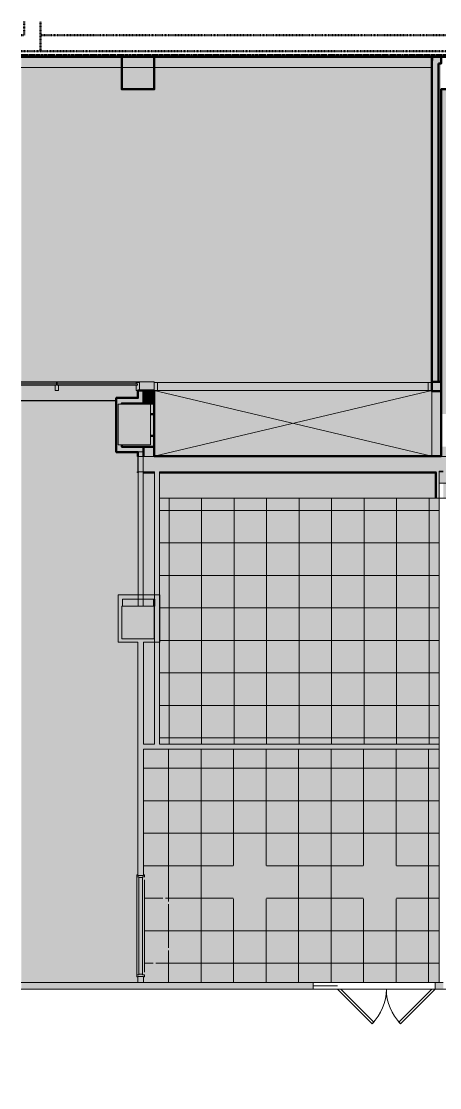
# Model space of a CAD drawing. Header units: inches. Extents: x 842 to 2283, y -56 to 1824.
# Drawn here: x 842 to 1151, y 964 to 1751 of the extents above; entities that cross this region are included whole.
import ezdxf

# ---------------------------------------------------------------- set-up
doc = ezdxf.new("R2010")
doc.units = ezdxf.units.IN
doc.header["$MEASUREMENT"] = 0
doc.linetypes.add('IMPORT-Orbis_BB$0$TI_ARCH-02_E957150$0$HIDDEN2 _2_', pattern=[0.070312, 0.046875, -0.023437])
doc.linetypes.add('IMPORT-Orbis_BB$0$TI_Grid_E957150$0$PROPERTY _2_', pattern=[1.546875, 1.3125, -0.046875, 0.046875, -0.046875, 0.046875, -0.046875])
for name, color, linetype, lineweight in [('A-CLNG', 13, 'Continuous', 13), ('A-CLNG-PATT', 13, 'Continuous', 13), ('A-DETL-GENF', 92, 'Continuous', 9), ('A-DETL-THIN', 151, 'Continuous', 9), ('A-DOOR', 31, 'Continuous', 13), ('A-GLAZ', 151, 'Continuous', 13), ('A-WALL', 113, 'Continuous', 9), ('A-WALL-PATT', 111, 'Continuous', 13), ('I-WALL', 2, 'Continuous', 13), ('Orbis - Background_dwg', 8, 'Continuous', 9), ('Orbis_AR$0$A-Door-Exst', 7, 'Continuous', 9), ('Orbis_AR$0$A-Wall-Exst', 7, 'Continuous', 9), ('Orbis_AR$0$TI_Grid_E957150$0$S-11-COLS-CONC', 50, 'Continuous', 50), ('Orbis_AR$0$TI_Grid_E957150$0$S-P1-COLS-CONC', 50, 'Continuous', 50), ('Orbis_AR$0$TI_Grid_E957150$0$S-P4-COLS-CONC', 50, 'Continuous', 50), ('Orbis_BB$0$A-Glaz-Assm', 10, 'Continuous', 20), ('Orbis_BB$0$A-Glaz-Assm-Glaz', 10, 'Continuous', 20), ('Orbis_BB$0$A-Wall-Exst', 7, 'Continuous', 9), ('Orbis_BB$0$TI_ARCH-02_E957150$0$A-Glaz-Assm', 10, 'Continuous', 20), ('Orbis_BB$0$TI_ARCH-02_E957150$0$A-Glaz-Assm-Blow', 250, 'Continuous', 13), ('Orbis_BB$0$TI_ARCH-02_E957150$0$A-Roof-Fasc', 10, 'Continuous', 20), ('Orbis_BB$0$TI_ARCH-02_E957150$0$A-Wall-Blow', 90, 'Continuous', 30), ('Orbis_BB$0$TI_ARCH-02_E957150$0$A-Wall-Open', 250, 'Continuous', 13), ('Orbis_BB$0$TI_Grid_E957150$0$C-Prop', 130, 'IMPORT-Orbis_BB$0$TI_Grid_E957150$0$PROPERTY _2_', 70), ('Orbis_BB$0$TI_Grid_E957150$0$S-02-COLS-CONC', 50, 'Continuous', 50), ('Orbis_BB$0$TI_Grid_E957150$0$S-02-COLS-CONC-PATT', 10, 'Continuous', 20), ('Orbis_BB$0$TI_Grid_E957150$0$S-04-COLS-CONC', 50, 'Continuous', 50), ('Orbis_BB$0$TI_Grid_E957150$0$S-05-COLS-CONC', 50, 'Continuous', 50), ('Orbis_BB$0$TI_Grid_E957150$0$S-06-COLS-CONC', 50, 'Continuous', 50), ('Orbis_BB$0$TI_Grid_E957150$0$S-07-COLS-CONC', 50, 'Continuous', 50), ('Orbis_BB$0$TI_Grid_E957150$0$S-08-COLS-CONC', 50, 'Continuous', 50), ('Orbis_BB$0$TI_Grid_E957150$0$S-09-COLS-CONC', 50, 'Continuous', 50), ('Orbis_BB$0$TI_Grid_E957150$0$S-11-COLS-CONC', 50, 'Continuous', 50), ('Orbis_BB$0$TI_Grid_E957150$0$S-12-COLS-CONC', 50, 'Continuous', 50), ('Orbis_BB$0$TI_Grid_E957150$0$S-P1-COLS-CONC', 50, 'Continuous', 50), ('Orbis_BB$0$TI_Grid_E957150$0$S-P1-COLS-CONC-PATT', 10, 'Continuous', 20), ('Orbis_BB$0$TI_Grid_E957150$0$S-P2-WALL-CONC', 50, 'Continuous', 50), ('Orbis_BB$0$TI_Grid_E957150$0$S-P4-COLS-CONC', 50, 'Continuous', 50), ('Orbis_BB$0$TI_Grid_E957150$0$S-P4-COLS-CONC-PATT', 10, 'Continuous', 20), ('S-COLS', 52, 'Continuous', 13)]:
    doc.layers.add(name, color=color, linetype=linetype, lineweight=lineweight)

# ---------------------------------------------------------------- blocks, each defined once
blk = doc.blocks.new('Concrete-Rectangular-Column - 24 x 24-6914337-Level XX  RCP')
at = {"layer": 'S-COLS', "lineweight": 9}
blk.add_hatch(color=7, dxfattribs=at).paths.add_polyline_path([(-12, -7.24), (-12, -12), (12, -12), (12, 12), (-12, 12)], flags=0)
at = {"layer": 'S-COLS', "color": 8, "lineweight": 20}
for p, q in [((-12, 12), (12, 12)), ((-12, -12), (-12, 12)), ((12, 12), (12, -12)), ((12, -12), (-12, -12))]:
    blk.add_line(p, q, dxfattribs=at)
blk = doc.blocks.new('Concrete-Rectangular-Column - 24 x 30-6914152-Level XX  RCP')
at = {"layer": 'S-COLS', "lineweight": 9}
blk.add_hatch(color=7, dxfattribs=at).paths.add_polyline_path([(12, -15), (12, 15), (-12, 15), (-12, -15)], flags=0)
at = {"layer": 'S-COLS', "color": 8, "lineweight": 20}
for p, q in [((-12, 15), (12, 15)), ((-12, -15), (-12, 15)), ((12, 15), (12, -15)), ((12, -15), (-12, -15))]:
    blk.add_line(p, q, dxfattribs=at)
blk = doc.blocks.new('Door - Double - Solid-7323304-Level XX  RCP')
at = {"layer": 'A-DOOR'}
h = blk.add_hatch(color=250, dxfattribs=at)
h.paths.add_polyline_path([(35.68, -2.66), (35.68, -1.91), (35.31, -1.91), (35.31, 2.09), (35.68, 2.09), (35.68, 2.84), (34.18, 2.84), (34.18, 1.34), (33.68, 1.34), (33.68, -1.16), (34.18, -1.16), (34.18, -2.66), (35.57, -2.66)], flags=0)
h.paths.add_polyline_path([(-37.69, 1.34), (-38.19, 1.34), (-38.19, 2.84), (-39.69, 2.84), (-39.69, 2.09), (-39.32, 2.09), (-39.32, -1.91), (-39.69, -1.91), (-39.69, -2.66), (-38.19, -2.66), (-38.19, -1.16), (-37.69, -1.16), (-37.69, -0.83)], flags=0)
at = {"layer": 'A-DOOR', "color": 8, "lineweight": 20}
for p, q in [((-39.69, 2.09), (-39.69, 2.84)), ((-39.69, 2.84), (-38.19, 2.84)), ((-38.19, 2.84), (-38.19, 1.34)), ((-38.19, 1.34), (-37.69, 1.34)), ((-37.69, 1.34), (-37.69, -1.16)), ((33.68, -1.16), (33.68, 1.34)), ((33.68, 1.34), (34.18, 1.34)), ((34.18, 1.34), (34.18, 2.84)), ((34.18, 2.84), (35.68, 2.84)), ((35.68, 2.84), (35.68, 2.09)), ((-39.69, -2.66), (-39.69, -1.91)), ((-38.19, -2.66), (-39.69, -2.66)), ((-37.69, -1.16), (-38.19, -1.16)), ((-38.19, -1.16), (-38.19, -2.66)), ((34.18, -1.16), (33.68, -1.16)), ((34.18, -2.66), (34.18, -1.16)), ((35.68, -2.66), (34.18, -2.66)), ((35.68, -1.91), (35.68, -2.66))]:
    blk.add_line(p, q, dxfattribs=at)
at = {"layer": 'A-DOOR', "lineweight": 9}
for p, q in [((-38.19, 2.84), (-38.06, 2.84)), ((-37.69, 1.34), (33.68, 1.34)), ((-36.12, 2.84), (32.11, 2.84)), ((34.05, 2.84), (34.18, 2.84)), ((-38.19, -2.66), (34.18, -2.66)), ((-37.69, -1.16), (33.68, -1.16))]:
    blk.add_line(p, q, dxfattribs=at)
blk = doc.blocks.new('Frameless opening with glazing - 18_ x 96_-6922985-Level XX  RCP')
at = {"layer": 'A-GLAZ', "color": 8, "lineweight": 20}
blk.add_line((-10.5, 0.125), (7.5, 0.125), dxfattribs=at)
blk = doc.blocks.new('Orbis - Background_dwg__U8-7347688-Level XX  RCP')
at = {"layer": 'Orbis_BB$0$TI_ARCH-02_E957150$0$A-Glaz-Assm', "flags": 128}
for points in [[(0, -3), (2.5, -3), (2.5, 3), (0, 3)], [(202.5, -3), (205, -3), (205, 3), (202.5, 3)]]:
    blk.add_lwpolyline(points, close=True, dxfattribs=at)
at = {"layer": 'Orbis_BB$0$TI_ARCH-02_E957150$0$A-Glaz-Assm-Blow'}
for p, q in [((202.5, 3), (2.5, 3)), ((2.5, -3), (202.5, -3))]:
    blk.add_line(p, q, dxfattribs=at)
blk = doc.blocks.new('Orbis - Background_dwg__U56-7347736-Level XX  RCP')
at = {"layer": 'Orbis_BB$0$TI_Grid_E957150$0$S-12-COLS-CONC', "flags": 128}
for points in [[(11648.66, 2274.91), (11624.66, 2274.91), (11624.66, 2274.31)], [(11646.05, 2250.91), (11648.66, 2250.91), (11648.66, 2274.91)]]:
    blk.add_lwpolyline(points, dxfattribs=at)
blk = doc.blocks.new('Orbis - Background_dwg_Orbis_BB-7347761-Level XX  RCP')
at = {"layer": 'Orbis_BB$0$A-Wall-Exst'}
h = blk.add_hatch(color=256, dxfattribs=at)
h.paths.add_polyline_path([(12245.54, 2108.54), (12344.66, 2108.54), (12344.66, 2108.91), (12240.66, 2108.91), (12240.66, 2208.41), (12344.66, 2208.41), (12344.66, 2208.79), (12240.04, 2208.79), (12240.04, 2108.54), (12240.66, 2108.54)], flags=0)
h.paths.add_polyline_path([(12202.66, 2215.66), (12224.79, 2215.66), (12224.79, 2216.04), (12344.66, 2216.04), (12344.66, 2216.41), (12008.66, 2216.41), (12008.66, 2215.66), (12198.66, 2215.66)], flags=0)
h.paths.add_polyline_path([(12380.79, 2215.91), (12687.66, 2215.91), (12687.66, 2216.41), (12368.66, 2216.41), (12368.66, 2215.91)], flags=0)
h.paths.add_polyline_path([(11972.54, 2216.04), (11984.66, 2216.04), (11984.66, 2216.41), (11868.66, 2216.41), (11868.66, 2243.04), (11860.83, 2243.04), (11860.83, 2267.04), (11868.66, 2267.04), (11868.66, 2506.91), (11860.66, 2506.91), (11860.66, 2290.92), (11858.66, 2290.92), (11858.66, 2518.92), (11853.66, 2518.92), (11853.66, 2283.92), (11860.66, 2283.92), (11860.66, 2235.92), (11648.66, 2235.92), (11648.66, 2242.91), (11640.66, 2242.91), (11640.66, 2235.54), (11868.29, 2235.54), (11868.29, 2216.04), (11968.79, 2216.04)], flags=0)
h.paths.add_polyline_path([(12548.66, 2522.91), (12663.66, 2522.91), (12663.66, 2530.91), (12380.66, 2530.91), (12380.66, 2522.91), (12524.66, 2522.91)], flags=0)
h.paths.add_polyline_path([(12020.66, 2522.91), (12332.66, 2522.91), (12332.66, 2530.91), (12020.66, 2530.91), (12020.66, 2530.54)], flags=0)
h = blk.add_hatch(color=256, dxfattribs=at)
h.paths.add_polyline_path([(12801.21, 1897.99), (12801.3, 1898), (12797.38, 1925.91), (12800.49, 1903.21)], flags=0)
h.paths.add_polyline_path([(12787.64, 2077.81), (12787.68, 2077.81), (12768.66, 2216.41), (12711.66, 2216.41), (12711.66, 2215.91), (12768.73, 2215.91), (12787.64, 2077.81)], flags=0)
h.paths.add_polyline_path([(12368.66, 2096.91), (12372.66, 2096.91), (12372.66, 2097.29), (12333.85, 2097.29), (12333.85, 2096.91), (12347.7, 2096.91)], flags=0)
h.paths.add_polyline_path([(12368.66, 2102.54), (12372.66, 2102.54), (12372.66, 2128.91), (12368.66, 2128.91), (12368.66, 2127.21), (12371.6, 2127.21), (12371.6, 2103.21), (12368.66, 2103.21)], flags=0)
h.paths.add_polyline_path([(12352.79, 2130.91), (12352.79, 2191.85), (12352.66, 2191.85), (12352.66, 2130.91)], flags=0)
h.paths.add_polyline_path([(12356.66, 2130.91), (12356.66, 2188.41), (12356.54, 2188.39), (12356.54, 2130.91)], flags=0)
h.paths.add_polyline_path([(12001.74, 2189.41), (12001.74, 2189.41), (12001.66, 2189.41)], flags=0)
h.paths.add_polyline_path([(12377.83, 2192.16), (12380.79, 2192.16), (12380.79, 2204.66), (12380.66, 2204.66), (12380.66, 2192.41), (12368.66, 2192.41), (12368.66, 2192.16), (12376.58, 2192.16)], flags=0)
h.paths.add_polyline_path([(12687.66, 2193.29), (12687.66, 2193.41), (12663.66, 2193.43), (12663.66, 2204.66), (12663.54, 2204.66), (12663.54, 2193.29), (12666.66, 2193.29)], flags=0)
h.paths.add_polyline_path([(12711.66, 2193.29), (12711.79, 2193.29), (12711.79, 2204.66), (12711.66, 2204.64), (12711.66, 2196.51)], flags=0)
h.paths.add_polyline_path([(11974.14, 2193.29), (11984.66, 2193.29), (11984.66, 2193.41), (11972.66, 2193.41), (11972.66, 2204.79), (11972.54, 2204.79), (11972.54, 2193.29), (11973.4, 2193.29)], flags=0)
h.paths.add_polyline_path([(11857.04, 2204.79), (11857.04, 2224.29), (11652.54, 2224.29), (11652.54, 2223.92), (11856.66, 2223.92), (11856.66, 2204.79)], flags=0)
h.paths.add_polyline_path([(11640.66, 2223.92), (11648.79, 2223.92), (11648.79, 2224.29), (11640.58, 2224.29), (11640.58, 2223.92)], flags=0)
h.paths.add_polyline_path([(11636.83, 2223.92), (11636.83, 2224.29), (11636.66, 2224.29), (11636.66, 2223.92)], flags=0)
h.paths.add_polyline_path([(11636.83, 2235.54), (11636.84, 2239.09), (11640.58, 2239.09), (11640.58, 2235.54), (11640.66, 2235.54), (11640.66, 2242.91), (11624.66, 2242.91), (11624.66, 2244.31), (11622.05, 2244.31), (11622.05, 2274.31), (11624.66, 2274.31), (11624.66, 2274.91), (11640.66, 2274.91), (11640.66, 2284.42), (11636.66, 2284.42), (11636.66, 2278.91), (11620.66, 2278.91), (11620.66, 2238.91), (11636.66, 2238.91), (11636.66, 2235.54)], flags=0)
blk.add_hatch(color=256, dxfattribs=at).paths.add_polyline_path([(11640.66, 2274.91), (11648.66, 2274.91), (11648.66, 2284.42), (11640.66, 2284.42), (11640.66, 2278.91)], flags=0)
at = {"layer": 'Orbis_BB$0$TI_Grid_E957150$0$S-02-COLS-CONC-PATT', "lineweight": 9}
blk.add_hatch(color=7, dxfattribs=at).paths.add_polyline_path([(11636.66, 2242.91), (11648.66, 2242.91), (11648.66, 2274.91), (11624.66, 2274.91), (11624.66, 2274.31), (11646.05, 2274.31), (11646.05, 2244.31), (11624.66, 2244.31), (11624.66, 2242.91)], flags=0)
at = {"layer": 'Orbis_BB$0$TI_Grid_E957150$0$S-P1-COLS-CONC-PATT', "lineweight": 9}
h = blk.add_hatch(color=7, dxfattribs=at)
h.paths.add_polyline_path([(11648.66, 2125.09), (11648.66, 2130.41), (11640.58, 2130.41), (11640.58, 2125.09), (11641.65, 2125.09)], flags=0)
h.paths.add_polyline_path([(11630.48, 2125.09), (11636.83, 2125.09), (11636.83, 2130.41), (11625.16, 2130.41), (11625.16, 2125.09)], flags=0)
at = {"layer": 'Orbis_BB$0$TI_Grid_E957150$0$S-P4-COLS-CONC-PATT', "lineweight": 9}
for points in [[(11624.66, 2518.92), (11624.66, 2530.91), (11550.5, 2530.91), (11550.5, 2518.92)], [(11648.66, 2506.91), (11648.66, 2530.91), (11624.66, 2530.91), (11624.66, 2506.91)], [(11858.51, 2518.92), (11860.66, 2518.92), (11860.66, 2530.92), (11648.66, 2530.91), (11648.66, 2518.92), (11855.86, 2518.92)]]:
    blk.add_hatch(color=7, dxfattribs=at).paths.add_polyline_path(points, flags=0)
at = {"layer": 'Orbis_AR$0$TI_Grid_E957150$0$S-11-COLS-CONC', "linetype": 'IMPORT-Orbis_BB$0$TI_ARCH-02_E957150$0$HIDDEN2 _2_'}
for p, q in [((11564.66, 2534.92), (11564.66, 2557.07)), ((11564.66, 2546.92), (12140.66, 2546.92))]:
    blk.add_line(p, q, dxfattribs=at)
at = {"layer": 'Orbis_AR$0$TI_Grid_E957150$0$S-11-COLS-CONC', "linetype": 'IMPORT-Orbis_BB$0$TI_ARCH-02_E957150$0$HIDDEN2 _2_', "flags": 128}
for points in [[(11550.5, 2534.92), (12404.66, 2534.92), (12404.66, 2557.07)], [(11550.5, 2546.92), (11552.66, 2546.92), (11552.66, 2557.07)]]:
    blk.add_lwpolyline(points, dxfattribs=at)
at = {"layer": 'Orbis_BB$0$A-Glaz-Assm', "flags": 128}
for points in [[(11575.41, 2284.42), (11577.91, 2284.42), (11577.91, 2288.42), (11576.91, 2288.42), (11576.91, 2290.42), (11576.41, 2290.42), (11576.41, 2288.42), (11575.41, 2288.42)], [(11637.91, 2284.42), (11637.91, 2290.42), (11635.41, 2290.42), (11635.41, 2289.42), (11636.41, 2289.42), (11636.41, 2288.42), (11635.41, 2288.42), (11635.41, 2284.42)]]:
    blk.add_lwpolyline(points, close=True, dxfattribs=at)
at = {"layer": 'Orbis_BB$0$A-Glaz-Assm-Glaz', "flags": 128}
blk.add_lwpolyline([(11550.5, 2288.42), (11576.41, 2288.42), (11576.41, 2289.42), (11550.5, 2289.42)], dxfattribs=at)
blk.add_lwpolyline([(11576.91, 2288.42), (11636.41, 2288.42), (11636.41, 2289.42), (11576.91, 2289.42)], close=True, dxfattribs=at)
at = {"layer": 'Orbis_BB$0$A-Wall-Exst', "color": 50, "lineweight": 50}
for p, q in [((11636.83, 2223.92), (11636.66, 2223.92)), ((11640.58, 2223.92), (11648.79, 2223.92)), ((11640.66, 2223.92), (11640.58, 2223.92)), ((11648.79, 2223.92), (11648.67, 2223.92)), ((11652.67, 2223.92), (11652.54, 2223.92))]:
    blk.add_line(p, q, dxfattribs=at)
at = {"layer": 'Orbis_BB$0$A-Wall-Exst', "color": 50, "lineweight": 50, "flags": 128}
for points in [[(11858.66, 2525.91), (11860.66, 2525.91), (11860.66, 2530.91), (11853.66, 2530.91), (11853.66, 2290.92), (11858.66, 2290.92)], [(11648.66, 2284.42), (11640.66, 2284.42), (11640.66, 2274.91), (11648.66, 2274.91)], [(11853.66, 2290.92), (11853.66, 2283.92), (11860.66, 2283.92), (11860.66, 2290.92)]]:
    blk.add_lwpolyline(points, close=True, dxfattribs=at)
for points in [[(11868.66, 2506.91), (11860.66, 2506.91), (11860.66, 2235.92), (11648.66, 2235.92), (11648.66, 2242.91), (11640.66, 2242.91), (11640.66, 2235.54)], [(11624.66, 2274.31), (11624.66, 2274.91), (11640.66, 2274.91), (11640.66, 2284.42), (11636.66, 2284.42), (11636.66, 2278.91), (11620.66, 2278.91), (11620.66, 2238.91), (11636.66, 2238.91), (11636.66, 2235.54)], [(11640.66, 2235.54), (11640.66, 2242.91), (11624.66, 2242.91), (11624.66, 2244.31)], [(11636.66, 2224.29), (11636.66, 2223.92), (11636.83, 2223.92)], [(11652.54, 2223.92), (11856.66, 2223.92), (11856.66, 2204.79)]]:
    blk.add_lwpolyline(points, dxfattribs=at)
at = {"layer": 'Orbis_BB$0$TI_ARCH-02_E957150$0$A-Glaz-Assm', "flags": 128}
blk.add_lwpolyline([(11637.91, 2290.42), (11637.91, 2290.92), (11648.66, 2290.92), (11648.66, 2290.42)], dxfattribs=at)
at = {"layer": 'Orbis_BB$0$TI_ARCH-02_E957150$0$A-Roof-Fasc'}
blk.add_line((11853.66, 2522.92), (11550.5, 2522.92), dxfattribs=at)
at = {"layer": 'Orbis_BB$0$TI_ARCH-02_E957150$0$A-Roof-Fasc', "flags": 128}
blk.add_lwpolyline([(11550.5, 2530.91), (11854.66, 2530.91), (11853.66, 2522.92)], dxfattribs=at)
at = {"layer": 'Orbis_BB$0$TI_ARCH-02_E957150$0$A-Wall-Blow'}
for p, q in [((11550.5, 2290.92), (11637.91, 2290.92)), ((11550.5, 2276.92), (11620.66, 2276.92))]:
    blk.add_line(p, q, dxfattribs=at)
at = {"layer": 'Orbis_BB$0$TI_ARCH-02_E957150$0$A-Wall-Open'}
blk.add_line((11853.66, 2284.42), (11648.66, 2235.92), dxfattribs=at)
at = {"layer": 'Orbis_BB$0$TI_ARCH-02_E957150$0$A-Wall-Open', "flags": 128}
blk.add_lwpolyline([(11648.66, 2284.42), (11853.66, 2284.42), (11853.66, 2235.92), (11648.66, 2235.92), (11648.66, 2284.42), (11853.66, 2235.92)], dxfattribs=at)
at = {"layer": 'Orbis_BB$0$TI_Grid_E957150$0$C-Prop', "flags": 128}
blk.add_lwpolyline([(11550.5, 2531.92), (12714.12, 2531.92), (12850.26, 2047.16)], dxfattribs=at)
at = {"layer": 'Orbis_BB$0$TI_Grid_E957150$0$S-02-COLS-CONC', "flags": 128}
for points in [[(11648.66, 2274.91), (11648.66, 2242.91), (11624.66, 2242.91), (11624.66, 2244.31)], [(11624.66, 2274.31), (11624.66, 2274.91), (11648.66, 2274.91)]]:
    blk.add_lwpolyline(points, dxfattribs=at)
at = {"layer": 'Orbis_BB$0$TI_Grid_E957150$0$S-04-COLS-CONC', "flags": 128}
blk.add_lwpolyline([(11624.66, 2274.31), (11624.66, 2274.91), (11648.66, 2274.91), (11648.66, 2250.91), (11646.05, 2250.91)], dxfattribs=at)
at = {"layer": 'Orbis_BB$0$TI_Grid_E957150$0$S-05-COLS-CONC', "flags": 128}
blk.add_lwpolyline([(11624.66, 2274.31), (11624.66, 2274.91), (11648.66, 2274.91), (11648.66, 2250.91), (11646.05, 2250.91)], dxfattribs=at)
at = {"layer": 'Orbis_BB$0$TI_Grid_E957150$0$S-06-COLS-CONC', "flags": 128}
blk.add_lwpolyline([(11624.66, 2274.31), (11624.66, 2274.91), (11648.66, 2274.91), (11648.66, 2250.91), (11646.05, 2250.91)], dxfattribs=at)
at = {"layer": 'Orbis_BB$0$TI_Grid_E957150$0$S-07-COLS-CONC', "flags": 128}
blk.add_lwpolyline([(11624.66, 2274.31), (11624.66, 2274.91), (11648.66, 2274.91), (11648.66, 2250.91), (11646.05, 2250.91)], dxfattribs=at)
at = {"layer": 'Orbis_BB$0$TI_Grid_E957150$0$S-08-COLS-CONC', "flags": 128}
blk.add_lwpolyline([(11624.66, 2274.31), (11624.66, 2274.91), (11648.66, 2274.91), (11648.66, 2250.91), (11646.05, 2250.91)], dxfattribs=at)
at = {"layer": 'Orbis_BB$0$TI_Grid_E957150$0$S-09-COLS-CONC', "flags": 128}
blk.add_lwpolyline([(11624.66, 2274.31), (11624.66, 2274.91), (11648.66, 2274.91), (11648.66, 2250.91), (11646.05, 2250.91)], dxfattribs=at)
at = {"layer": 'Orbis_BB$0$TI_Grid_E957150$0$S-11-COLS-CONC', "flags": 128}
for points in [[(11648.66, 2274.91), (11624.66, 2274.91), (11624.66, 2274.31)], [(11646.05, 2250.91), (11648.66, 2250.91), (11648.66, 2274.91)]]:
    blk.add_lwpolyline(points, dxfattribs=at)
at = {"layer": 'Orbis_BB$0$TI_Grid_E957150$0$S-P1-COLS-CONC'}
for p, q in [((11648.66, 2266.91), (11646.05, 2266.91)), ((11648.66, 2130.41), (11648.66, 2125.09))]:
    blk.add_line(p, q, dxfattribs=at)
at = {"layer": 'Orbis_BB$0$TI_Grid_E957150$0$S-P1-COLS-CONC', "flags": 128}
blk.add_lwpolyline([(11648.66, 2530.91), (11624.66, 2530.91), (11624.66, 2506.91), (11648.66, 2506.91)], close=True, dxfattribs=at)
blk.add_lwpolyline([(11624.66, 2244.31), (11624.66, 2242.91), (11648.66, 2242.91), (11648.66, 2266.91)], dxfattribs=at)
at = {"layer": 'Orbis_BB$0$TI_Grid_E957150$0$S-P2-WALL-CONC', "flags": 128}
blk.add_lwpolyline([(11550.5, 2530.91), (12712.85, 2530.91), (12737.76, 2442.19), (12803.42, 1962.91)], dxfattribs=at)
at = {"layer": 'Orbis_BB$0$TI_Grid_E957150$0$S-P4-COLS-CONC'}
blk.add_line((11648.66, 2125.09), (11648.66, 2130.41), dxfattribs=at)
at = {"layer": 'Orbis_BB$0$TI_Grid_E957150$0$S-P4-COLS-CONC', "flags": 128}
blk.add_lwpolyline([(11648.66, 2530.91), (11624.66, 2530.91), (11624.66, 2506.91), (11648.66, 2506.91)], close=True, dxfattribs=at)
for points in [[(11646.05, 2266.91), (11648.66, 2266.91), (11648.66, 2242.91)], [(11648.66, 2242.91), (11624.66, 2242.91), (11624.66, 2244.31)]]:
    blk.add_lwpolyline(points, dxfattribs=at)
for name, p in [('Orbis - Background_dwg__U8-7347688-Level XX  RCP', (11648.66, 2287.42)), ('Orbis - Background_dwg__U56-7347736-Level XX  RCP', (0, 0))]:
    blk.add_blockref(name, p)
blk = doc.blocks.new('Orbis - Background_dwg-7329766-Level XX  RCP')
at = {"layer": 'Orbis_AR$0$A-Door-Exst', "color": 250, "lineweight": 13, "flags": 128}
for points in [[(1078.36, 1036.22), (1102.58, 1012.01), (1101.34, 1010.77), (1075.88, 1036.22)], [(1145.41, 1036.22), (1121.19, 1012.01), (1122.43, 1010.77), (1147.88, 1036.22)]]:
    blk.add_lwpolyline(points, dxfattribs=at)
at = {"layer": 'Orbis_AR$0$A-Door-Exst', "color": 250, "lineweight": 13}
for centre, start, end in [((1075.88, 1036.22), 315, 360), ((1147.88, 1036.22), 180, 225)]:
    blk.add_arc(centre, 36, start, end, dxfattribs=at)
at = {"layer": 'Orbis_AR$0$A-Wall-Exst', "color": 50, "lineweight": 50}
for p, q in [((928.54, 1417.98), (928.37, 1417.98)), ((932.37, 1417.98), (932.29, 1417.98)), ((940.5, 1417.98), (940.38, 1417.98)), ((944.38, 1417.98), (944.25, 1417.98))]:
    blk.add_line(p, q, dxfattribs=at)
at = {"layer": 'Orbis_AR$0$TI_Grid_E957150$0$S-P1-COLS-CONC'}
blk.add_line((940.37, 1324.47), (940.37, 1319.16), dxfattribs=at)
at = {"layer": 'Orbis_AR$0$TI_Grid_E957150$0$S-P4-COLS-CONC'}
blk.add_line((940.37, 1319.16), (940.37, 1324.47), dxfattribs=at)
blk.add_blockref('Orbis - Background_dwg_Orbis_BB-7347761-Level XX  RCP', (-10708.29, -805.94))

msp = doc.modelspace()

# ---------------------------------------------------------------- hatches: boundary and pattern name
at = {"layer": 'A-CLNG-PATT'}
h = msp.add_hatch(dxfattribs=at)
h.set_pattern_fill('FP1_2', color=256, style=0, pattern_type=2)
h.set_pattern_definition([(0, (1119.373, 1317.853), (0, -24), []), (270, (1119.373, 1317.853), (-24, -1e-15), [])])
h.paths.add_polyline_path([(944.25, 1217.35), (1150.88, 1217.35), (1150.88, 1398.85), (944.25, 1398.85), (944.25, 1327.47), (944.45, 1327.47), (944.45, 1292.47), (944.25, 1292.47), (944.25, 1246.14)], flags=0)
h.paths.add_polyline_path([(1011.37, 1254.97), (1010.59, 1255.08), (1009.87, 1255.38), (1009.25, 1255.85), (1008.77, 1256.47), (1008.47, 1257.2), (1008.37, 1257.97), (1008.47, 1258.75), (1008.77, 1259.47), (1009.25, 1260.1), (1009.87, 1260.57), (1010.59, 1260.87), (1011.37, 1260.97), (1012.15, 1260.87), (1012.87, 1260.57), (1013.49, 1260.1), (1013.97, 1259.47), (1014.27, 1258.75), (1014.37, 1257.97), (1014.27, 1257.2), (1013.97, 1256.47), (1013.49, 1255.85), (1012.87, 1255.38), (1012.15, 1255.08)], flags=0)
h.paths.add_polyline_path([(1083.37, 1254.97), (1082.59, 1255.08), (1081.87, 1255.38), (1081.25, 1255.85), (1080.77, 1256.47), (1080.47, 1257.2), (1080.37, 1257.97), (1080.47, 1258.75), (1080.77, 1259.47), (1081.25, 1260.1), (1081.87, 1260.57), (1082.59, 1260.87), (1083.37, 1260.97), (1084.15, 1260.87), (1084.87, 1260.57), (1085.49, 1260.1), (1085.97, 1259.47), (1086.27, 1258.75), (1086.37, 1257.97), (1086.27, 1257.2), (1085.97, 1256.47), (1085.37, 1255.76), (1084.87, 1255.38), (1084.15, 1255.08)], flags=0)
h.paths.add_polyline_path([(1083.37, 1350.97), (1082.59, 1351.08), (1081.87, 1351.38), (1081.25, 1351.85), (1080.77, 1352.47), (1080.47, 1353.2), (1080.37, 1353.97), (1080.47, 1354.75), (1080.77, 1355.47), (1081.25, 1356.1), (1081.96, 1356.61), (1082.59, 1356.87), (1083.37, 1356.97), (1084.15, 1356.87), (1084.87, 1356.57), (1085.49, 1356.1), (1085.97, 1355.47), (1086.27, 1354.75), (1086.37, 1353.97), (1086.27, 1353.2), (1085.97, 1352.47), (1085.37, 1351.76), (1084.87, 1351.38), (1084.15, 1351.08)], flags=0)
h.paths.add_polyline_path([(1011.37, 1350.97), (1010.59, 1351.08), (1009.87, 1351.38), (1009.25, 1351.85), (1008.77, 1352.47), (1008.47, 1353.2), (1008.37, 1353.97), (1008.47, 1354.75), (1008.77, 1355.47), (1009.25, 1356.1), (1009.87, 1356.57), (1010.59, 1356.87), (1011.37, 1356.97), (1012.15, 1356.87), (1012.91, 1356.54), (1013.49, 1356.1), (1013.97, 1355.47), (1014.27, 1354.75), (1014.37, 1353.97), (1014.27, 1353.2), (1013.97, 1352.47), (1013.49, 1351.85), (1012.87, 1351.38), (1012.15, 1351.08)], flags=0)
h = msp.add_hatch(dxfattribs=at)
h.set_pattern_fill('FP1_3', color=256, style=0, pattern_type=2)
h.set_pattern_definition([(0, (1070.995, 1127.412), (0, -24), []), (270, (1070.995, 1127.412), (-24, -1e-15), [])])
h.paths.add_polyline_path([(1150.88, 1041.22), (1150.88, 1213.6), (932.37, 1213.6), (932.37, 1120.66), (933.12, 1120.66), (933.12, 1119.03), (958.58, 1093.58), (957.6, 1092.6), (933.12, 1117.09), (933.12, 1048.86), (957.6, 1073.34), (958.58, 1072.37), (933.12, 1046.91), (933.12, 1045.29), (932.37, 1045.29), (932.37, 1041.22), (1147.88, 1041.22)], flags=0)
h.paths.add_polyline_path([(963, 1064.41), (962.22, 1064.51), (961.5, 1064.81), (960.87, 1065.29), (960.4, 1065.91), (960.1, 1066.64), (960, 1067.41), (960.1, 1068.19), (960.4, 1068.91), (960.87, 1069.53), (961.5, 1070.01), (962.22, 1070.31), (963, 1070.41), (963.77, 1070.31), (964.5, 1070.01), (965.12, 1069.53), (965.59, 1068.91), (965.89, 1068.19), (966, 1067.41), (965.89, 1066.64), (965.59, 1065.91), (965.12, 1065.29), (964.5, 1064.81), (963.77, 1064.51)], flags=0)
h.paths.add_polyline_path([(1059, 1064.41), (1058.22, 1064.51), (1057.5, 1064.81), (1056.87, 1065.29), (1056.4, 1065.91), (1056.1, 1066.64), (1056, 1067.41), (1056.1, 1068.19), (1056.4, 1068.91), (1056.87, 1069.53), (1057.5, 1070.01), (1058.22, 1070.31), (1059, 1070.41), (1059.77, 1070.31), (1060.5, 1070.01), (1061.12, 1069.53), (1061.59, 1068.91), (1061.89, 1068.19), (1062, 1067.41), (1061.89, 1066.64), (1061.59, 1065.91), (1061.12, 1065.29), (1060.5, 1064.81), (1059.77, 1064.51)], flags=0)
h.paths.add_polyline_path([(1119.41, 1103.03), (1094.79, 1103.03), (1094.79, 1127.59), (1119.41, 1127.59)], flags=0)
h.paths.add_polyline_path([(998.79, 1103.03), (998.79, 1127.59), (1023.41, 1127.59), (1023.41, 1103.03), (1011.37, 1103.03)], flags=0)
h.paths.add_polyline_path([(963, 1160.41), (962.22, 1160.51), (961.5, 1160.81), (960.87, 1161.29), (960.4, 1161.91), (960.1, 1162.64), (960, 1163.41), (960.1, 1164.19), (960.4, 1164.91), (960.87, 1165.53), (961.5, 1166.01), (962.22, 1166.31), (963, 1166.41), (963.77, 1166.31), (964.5, 1166.01), (965.12, 1165.53), (965.59, 1164.91), (965.89, 1164.19), (966, 1163.41), (965.89, 1162.64), (965.59, 1161.91), (965.12, 1161.29), (964.5, 1160.81), (963.77, 1160.51)], flags=0)
h.paths.add_polyline_path([(1059, 1160.41), (1058.22, 1160.51), (1057.5, 1160.81), (1056.87, 1161.29), (1056.4, 1161.91), (1056.1, 1162.64), (1056, 1163.41), (1056.1, 1164.19), (1056.4, 1164.91), (1056.87, 1165.53), (1057.5, 1166.01), (1058.22, 1166.31), (1059, 1166.41), (1059.77, 1166.31), (1060.5, 1166.01), (1061.12, 1165.53), (1061.59, 1164.91), (1061.89, 1164.19), (1062, 1163.41), (1061.89, 1162.64), (1061.59, 1161.91), (1061.12, 1161.29), (1060.5, 1160.81), (1059.77, 1160.51)], flags=0)
h.paths.add_polyline_path([(1035, 1184.41), (1034.22, 1184.51), (1033.5, 1184.81), (1032.87, 1185.29), (1032.4, 1185.91), (1032.1, 1186.64), (1032, 1187.41), (1032.1, 1188.19), (1032.4, 1188.91), (1032.87, 1189.53), (1033.5, 1190.01), (1034.22, 1190.31), (1035, 1190.41), (1035.77, 1190.31), (1036.5, 1190.01), (1037.12, 1189.53), (1037.59, 1188.91), (1037.89, 1188.19), (1038, 1187.41), (1037.89, 1186.64), (1037.59, 1185.91), (1037.12, 1185.29), (1036.5, 1184.81), (1035.77, 1184.51)], flags=0)
h.paths.add_polyline_path([(1011, 1184.41), (1010.22, 1184.51), (1009.5, 1184.81), (1008.87, 1185.29), (1008.4, 1185.91), (1008.1, 1186.64), (1008, 1187.41), (1008.1, 1188.19), (1008.4, 1188.91), (1008.87, 1189.53), (1009.5, 1190.01), (1010.22, 1190.31), (1011, 1190.41), (1011.77, 1190.31), (1012.58, 1189.94), (1013.12, 1189.53), (1013.59, 1188.91), (1013.89, 1188.19), (1014, 1187.41), (1013.89, 1186.64), (1013.59, 1185.91), (1013.12, 1185.29), (1012.5, 1184.81), (1011.77, 1184.51), (1011.37, 1184.46)], flags=0)
h.paths.add_polyline_path([(1107, 1184.41), (1106.22, 1184.51), (1105.5, 1184.81), (1104.87, 1185.29), (1104.4, 1185.91), (1104.1, 1186.64), (1104, 1187.41), (1104.1, 1188.19), (1104.4, 1188.91), (1104.87, 1189.53), (1105.5, 1190.01), (1106.22, 1190.31), (1107, 1190.41), (1107.77, 1190.31), (1108.5, 1190.01), (1109.12, 1189.53), (1109.59, 1188.91), (1109.89, 1188.19), (1110, 1187.41), (1109.89, 1186.64), (1109.59, 1185.91), (1109.12, 1185.29), (1108.5, 1184.81), (1107.77, 1184.51)], flags=0)
h.paths.add_polyline_path([(1083, 1184.41), (1082.22, 1184.51), (1081.5, 1184.81), (1080.87, 1185.29), (1080.4, 1185.91), (1080.09, 1186.71), (1080, 1187.41), (1080.1, 1188.19), (1080.4, 1188.91), (1080.87, 1189.53), (1081.5, 1190.01), (1082.22, 1190.31), (1083, 1190.41), (1083.77, 1190.31), (1084.5, 1190.01), (1085.12, 1189.53), (1085.59, 1188.91), (1085.89, 1188.19), (1086, 1187.41), (1085.89, 1186.64), (1085.59, 1185.91), (1085.12, 1185.29), (1084.5, 1184.81), (1083.77, 1184.51)], flags=0)
at = {"layer": 'A-DETL-GENF'}
h = msp.add_hatch(color=9, dxfattribs=at)
h.paths.add_polyline_path([(1891.5, -9.77), (2180.09, -9.77), (2180.09, 282.04), (2178.37, 282.04), (2178.37, 269.98), (2160.37, 269.98), (2160.37, 281.98), (2145.5, 281.98), (2145.5, 222.1), (2148.37, 222.1), (2148.37, 48.98), (1645.98, 48.98), (1645.98, 56.98), (1645.87, 56.98), (1645.87, 67.98), (1645.98, 68), (1645.98, 68.19), (1645.71, 68.23), (1643.24, 68.89), (1642.84, 69.08), (1642.63, 69.12), (1642.36, 69.3), (1640.87, 69.99), (1639.47, 70.98), (1636.37, 70.98), (1636.37, 74.07), (1635.38, 75.48), (1634.68, 76.98), (1634.51, 77.24), (1634.47, 77.43), (1634.27, 77.85), (1633.6, 80.38), (1633.38, 83.07), (1633.6, 85.59), (1634.27, 88.11), (1635.38, 90.48), (1636.37, 91.9), (1636.37, 94.98), (1639.44, 94.98), (1640.87, 95.97), (1643.24, 97.08), (1645.98, 97.77), (1645.98, 97.98), (1645.87, 97.98), (1645.87, 207.29), (1645.98, 207.29), (1645.98, 208.97), (1636.37, 208.97), (1636.37, 239.19), (1645.87, 239.19), (1645.87, 593.98), (1179.62, 593.98), (1179.62, 528.98), (842.21, 528.98), (842.21, -9.77), (1889.95, -9.77)], flags=0)
h.paths.add_polyline_path([(1439.37, 58.98), (1435.75, 59.1), (1357.37, 59.1), (1357.37, 54.98), (1402.37, 54.98), (1402.37, 58.98), (1435.75, 58.98)], flags=0)
h.paths.add_polyline_path([(1350.37, 47.98), (1350.37, 122.98), (1361, 122.98), (1361, 62.73), (1439.37, 62.73), (1439.37, 51.98), (1409.37, 51.98), (1409.37, 47.98), (1357.37, 47.98)], flags=0)
h.paths.add_polyline_path([(928.37, 67.98), (928.24, 68), (925.84, 68.21), (923.32, 68.89), (922.97, 69.05), (922.63, 69.12), (922.17, 69.42), (920.95, 69.99), (919.55, 70.98), (916.37, 70.98), (916.37, 74.18), (915.46, 75.48), (914.94, 76.59), (914.49, 77.34), (914.35, 77.85), (913.68, 80.38), (913.45, 82.58), (913.39, 83.07), (913.51, 83.68), (913.68, 85.59), (914.52, 88.72), (914.92, 89.32), (915.46, 90.48), (916.37, 91.79), (916.37, 94.98), (919.52, 94.98), (920.95, 95.97), (922.25, 96.58), (922.63, 96.83), (922.91, 96.89), (923.32, 97.08), (925.84, 97.76), (928.54, 97.98), (931.05, 97.76), (933.58, 97.08), (935.95, 95.97), (937.37, 94.98), (940.37, 94.98), (940.37, 92.01), (941.44, 90.48), (942.54, 88.11), (943.22, 85.59), (943.45, 82.98), (943.22, 80.38), (942.54, 77.85), (941.44, 75.48), (940.37, 73.96), (940.37, 70.98), (937.35, 70.98), (935.95, 69.99), (933.58, 68.89), (931.05, 68.21), (928.38, 67.98)], flags=0)
h.paths.add_polyline_path([(1288.37, 67.98), (1288.3, 67.99), (1285.77, 68.21), (1283.24, 68.89), (1282.84, 69.08), (1282.63, 69.12), (1282.36, 69.3), (1280.87, 69.99), (1279.47, 70.98), (1276.37, 70.98), (1276.37, 74.07), (1275.38, 75.48), (1274.68, 76.98), (1274.51, 77.24), (1274.47, 77.43), (1274.27, 77.85), (1273.6, 80.38), (1273.38, 83.07), (1273.6, 85.59), (1274.27, 88.11), (1275.38, 90.48), (1276.37, 91.9), (1276.37, 94.98), (1279.44, 94.98), (1280.87, 95.97), (1283.24, 97.08), (1285.77, 97.76), (1288.46, 97.98), (1290.97, 97.76), (1293.5, 97.08), (1295.87, 95.97), (1297.3, 94.98), (1300.37, 94.98), (1300.37, 91.9), (1301.36, 90.48), (1302.47, 88.11), (1303.14, 85.59), (1303.37, 82.97), (1303.14, 80.38), (1302.47, 77.85), (1302.27, 77.43), (1302.23, 77.24), (1302.06, 76.98), (1301.36, 75.48), (1300.37, 74.07), (1300.37, 70.98), (1297.27, 70.98), (1295.87, 69.99), (1294.38, 69.3), (1294.11, 69.12), (1293.9, 69.08), (1293.5, 68.89), (1290.97, 68.21), (1288.41, 67.98)], flags=0)
h.paths.add_polyline_path([(1300.37, 208.97), (1276.37, 208.97), (1276.37, 239.19), (1300.37, 239.19), (1300.37, 209.19)], flags=0)
h.paths.add_polyline_path([(940.37, 208.97), (916.37, 208.97), (916.37, 209.19), (916.15, 209.19), (916.15, 239.19), (940.15, 239.19), (940.15, 238.97), (940.37, 238.97), (940.37, 214.97)], flags=0)
h.paths.add_polyline_path([(944.18, 593.97), (935.62, 593.98), (935.62, 598.98), (937.62, 598.98), (937.62, 740.22), (867.12, 740.22), (867.12, 647.48), (844.25, 647.48), (844.25, 623.98), (893.25, 623.98), (893.25, 598.98), (895.62, 598.98), (895.62, 593.98), (888.25, 593.98), (888.25, 612.48), (844.25, 612.48), (844.25, 593.98), (942.87, 593.97)], flags=0)
h.paths.add_polyline_path([(1247.87, 596.98), (1247.87, 605.72), (1209.87, 605.72), (1209.87, 596.98)], flags=0)
h.paths.add_polyline_path([(1010.87, 596.98), (1010.87, 605.72), (972.87, 605.72), (972.87, 596.98)], flags=0)
h.paths.add_polyline_path([(1518.84, 598.98), (1636.37, 598.98), (1636.37, 626.3), (1660.37, 626.3), (1660.37, 598.98), (1669.37, 598.98), (1669.37, 946.98), (1553.37, 946.98), (1553.37, 951.98), (1513.37, 951.98), (1513.37, 946.98), (1506.37, 946.97), (1506.37, 916.97), (1496.37, 916.97), (1496.37, 736.97), (1506.37, 736.97), (1506.37, 706.97), (1497.62, 706.97), (1497.62, 598.98)], flags=0)
h.paths.add_polyline_path([(1283.12, 598.98), (1389.12, 598.98), (1389.12, 706.97), (1380.37, 706.97), (1380.37, 736.97), (1390.37, 736.97), (1390.37, 820.98), (1388.37, 820.98), (1388.37, 825.98), (1390.37, 825.98), (1390.37, 913.99), (1377.37, 913.99), (1377.37, 951.98), (1290.37, 951.98), (1290.37, 913.99), (1277.37, 913.99), (1277.37, 891.98), (1272.12, 891.98), (1272.12, 934.97), (1179.87, 934.97), (1179.87, 891.98), (1167.87, 891.98), (1167.87, 845.98), (1179.87, 845.98), (1179.87, 787.98), (1167.87, 787.98), (1167.87, 741.98), (1179.87, 741.98), (1179.87, 683.98), (1167.87, 683.98), (1167.87, 637.98), (1179.87, 637.98), (1179.87, 610.97), (1277.87, 610.97), (1277.87, 820.73), (1272.12, 820.73), (1272.12, 845.98), (1277.37, 845.98), (1277.37, 825.98), (1348.37, 825.98), (1348.37, 820.98), (1283.12, 820.98), (1283.12, 605.05)], flags=0)
h.paths.add_polyline_path([(1488.78, 599.23), (1492.37, 599.23), (1492.37, 701.72), (1394.37, 701.72), (1394.37, 599.23)], flags=0)
h.paths.add_polyline_path([(1010.87, 610.97), (1040.87, 610.97), (1040.87, 637.98), (1052.87, 637.98), (1052.87, 683.98), (1040.87, 683.98), (1040.87, 741.98), (1052.87, 741.98), (1052.87, 787.98), (1040.87, 787.98), (1040.87, 845.98), (1052.87, 845.98), (1052.87, 891.98), (1040.87, 891.98), (1040.87, 918.98), (942.87, 918.98), (942.87, 610.97), (972.87, 610.97)], flags=0)
h.paths.add_polyline_path([(844.25, 616.48), (888.25, 616.48), (888.25, 619.98), (844.25, 619.98)], flags=0)
h.paths.add_polyline_path([(842.21, 652.48), (862.12, 652.48), (862.12, 745.22), (891.62, 745.22), (891.62, 840.22), (857.37, 840.22), (857.37, 845.22), (919.37, 845.22), (919.37, 947.22), (842.21, 947.22), (842.21, 671.78)], flags=0)
h.paths.add_polyline_path([(1394.37, 706.97), (1492.37, 706.97), (1492.37, 730.73), (1394.37, 730.73)], flags=0)
h.paths.add_polyline_path([(1396.37, 735.98), (1490.37, 735.98), (1490.37, 945.98), (1488.37, 945.98), (1488.37, 951.98), (1448.37, 951.98), (1448.37, 945.98), (1396.37, 945.98), (1396.37, 736.97)], flags=0)
h.paths.add_polyline_path([(898.37, 745.22), (898.37, 840.22), (896.62, 840.22), (896.62, 745.22)], flags=0)
h.paths.add_polyline_path([(903.62, 745.47), (937.62, 745.47), (937.62, 839.97), (903.62, 839.97), (903.62, 823.79)], flags=0)
h.paths.add_polyline_path([(934.14, 845.22), (937.62, 845.22), (937.62, 924.23), (1040.87, 924.23), (1040.87, 934.97), (1010.87, 934.97), (1010.87, 949.22), (972.87, 949.22), (972.87, 934.97), (942.87, 934.97), (942.87, 949.22), (923.37, 949.22), (923.37, 845.22)], flags=0)
h.paths.add_polyline_path([(1660.37, 916.97), (1636.37, 916.97), (1636.37, 946.97), (1660.37, 946.97), (1660.37, 919.97)], flags=0)
h.paths.add_polyline_path([(1277.87, 916.99), (1287.37, 916.99), (1287.37, 948.98), (1277.87, 948.98), (1277.87, 934.97), (1277.37, 934.97), (1277.37, 916.99)], flags=0)
h.paths.add_polyline_path([(1209.87, 940.23), (1247.87, 940.23), (1247.87, 948.98), (1209.87, 948.98)], flags=0)
h.paths.add_polyline_path([(1394.37, 946.99), (1394.37, 948.98), (1380.37, 948.98), (1380.37, 946.99), (1390.37, 946.99)], flags=0)
h.paths.add_polyline_path([(1119.41, 1041.22), (1150.88, 1041.22), (1150.88, 1213.6), (932.37, 1213.6), (932.37, 1120.66), (933.12, 1120.66), (933.12, 1119.16), (931.62, 1119.16), (931.62, 1118.66), (929.12, 1118.66), (929.12, 1119.16), (927.62, 1119.16), (927.62, 1120.66), (928.37, 1120.66), (928.37, 1292.47), (913.87, 1292.47), (913.87, 1327.47), (928.54, 1327.47), (928.54, 1417.98), (928.37, 1417.98), (928.37, 1432.97), (912.37, 1432.97), (912.37, 1472.97), (928.37, 1472.97), (928.37, 1478.48), (940.37, 1478.48), (940.37, 1429.98), (1152.37, 1429.98), (1152.37, 1477.98), (1145.37, 1477.98), (1145.37, 1712.98), (940.37, 1712.98), (940.37, 1700.97), (916.37, 1700.97), (916.37, 1712.98), (842.21, 1712.98), (842.21, 1041.22), (928.37, 1041.22), (928.37, 1045.29), (927.62, 1045.29), (927.62, 1046.79), (929.12, 1046.79), (929.12, 1047.29), (931.62, 1047.29), (931.62, 1046.79), (933.12, 1046.79), (933.12, 1045.29), (932.37, 1045.29), (932.37, 1041.22), (1095.95, 1041.22)], flags=0)
h.paths.add_polyline_path([(1150.82, 1217.35), (1150.88, 1217.35), (1150.88, 1398.85), (1148.37, 1398.85), (1148.37, 1417.98), (944.25, 1417.98), (944.25, 1327.47), (944.45, 1327.47), (944.45, 1292.47), (944.25, 1292.47), (944.25, 1217.35), (1095.95, 1217.35)], flags=0)
h.paths.add_polyline_path([(932.53, 1217.35), (940.5, 1217.35), (940.5, 1292.47), (932.37, 1292.47), (932.37, 1217.35)], flags=0)
h.paths.add_polyline_path([(940.45, 1319.16), (940.45, 1324.47), (940.37, 1324.47), (940.37, 1319.16)], flags=0)
h.paths.add_polyline_path([(940.45, 1327.47), (940.5, 1327.47), (940.5, 1417.98), (932.29, 1417.98), (932.29, 1327.47)], flags=0)
h.paths.add_polyline_path([(1151.06, 1410.1), (1153.88, 1410.1), (1153.88, 1418.36), (1150.88, 1418.36), (1150.88, 1410.1)], flags=0)
h.paths.add_polyline_path([(2059.94, 1410.47), (2028.24, 1641.93), (2004.53, 1724.6), (2003.37, 1724.6), (2003.37, 1700.97), (1955.37, 1700.97), (1955.37, 1712.97), (1840.37, 1712.97), (1840.37, 1700.97), (1816.37, 1700.97), (1816.37, 1712.98), (1672.37, 1712.98), (1672.37, 1700.97), (1624.37, 1700.97), (1624.37, 1712.98), (1480.37, 1712.98), (1480.37, 1700.97), (1456.37, 1700.97), (1456.37, 1712.98), (1312.37, 1712.98), (1312.37, 1700.97), (1264.37, 1700.97), (1264.37, 1712.98), (1176.37, 1712.98), (1176.37, 1700.97), (1160.37, 1700.97), (1160.37, 1461.1), (1176.54, 1461.1), (1176.54, 1437.1), (1176.37, 1437.1), (1176.37, 1436.97), (1160.37, 1436.97), (1160.37, 1410.47), (2050.8, 1410.47)], flags=0)
h.paths.add_polyline_path([(1480.37, 1436.97), (1456.37, 1436.97), (1456.37, 1460.97), (1456.48, 1460.97), (1456.48, 1461.1), (1480.48, 1461.1), (1480.48, 1437.1), (1480.37, 1437.1)], flags=0)
h.paths.add_polyline_path([(1152.37, 1484.98), (1152.37, 1712.98), (1150.37, 1712.98), (1150.37, 1484.98), (1150.88, 1484.98)], flags=0)
h.paths.add_polyline_path([(1276.37, 1541.91), (1276.37, 1565.97), (1300.37, 1565.97), (1300.37, 1541.91)], flags=0)
h.paths.add_polyline_path([(1998.26, 1541.91), (1974.26, 1541.91), (1974.26, 1565.91), (1974.37, 1565.91), (1974.37, 1565.97), (1998.37, 1565.97), (1998.37, 1541.97), (1998.26, 1541.97)], flags=0)
h.paths.add_polyline_path([(1649.71, 1541.91), (1636.37, 1541.91), (1636.37, 1565.97), (1660.37, 1565.97), (1660.37, 1541.91)], flags=0)
at = {"layer": 'A-WALL-PATT', "lineweight": 9}
for points in [[(1011.37, 1418.36), (1160, 1418.36), (1160, 1429.61), (928.37, 1429.61), (928.37, 1418.36), (928.54, 1418.36), (928.54, 1429.48), (932.29, 1426.83), (932.29, 1418.36), (944.25, 1418.36)], [(944.25, 1217.35), (944.25, 1418.36), (940.5, 1418.36), (940.5, 1217.35)], [(913.87, 1295.47), (916.45, 1295.47), (916.45, 1319.16), (916.87, 1319.16), (916.87, 1327.47), (913.87, 1327.47), (913.87, 1308.16)], [(1119.41, 1213.6), (1150.88, 1213.6), (1150.88, 1217.35), (932.37, 1217.35), (932.37, 1213.6), (1109.59, 1213.6)]]:
    msp.add_hatch(color=7, dxfattribs=at).paths.add_polyline_path(points, flags=0)
h = msp.add_hatch(color=7, dxfattribs=at)
h.paths.add_polyline_path([(932.29, 1319.16), (932.29, 1426.83), (928.54, 1429.48), (928.54, 1319.16)], flags=0)
h.paths.add_polyline_path([(932.29, 1429.61), (932.29, 1433.16), (928.54, 1433.16), (928.54, 1429.61)], flags=0)
h = msp.add_hatch(color=7, dxfattribs=at)
h.paths.add_polyline_path([(1153.88, 1398.85), (1160, 1398.85), (1160, 1418.36), (1153.88, 1418.36), (1153.88, 1403.99)], flags=0)
h.paths.add_polyline_path([(1150.88, 1398.85), (1150.88, 1418.36), (1148.75, 1418.36), (1148.75, 1398.85)], flags=0)
h = msp.add_hatch(color=7, dxfattribs=at)
h.paths.add_polyline_path([(940.5, 1324.47), (940.5, 1327.47), (932.29, 1327.47), (932.29, 1324.47), (940.45, 1324.47)], flags=0)
h.paths.add_polyline_path([(926.79, 1324.47), (928.54, 1324.47), (928.54, 1327.47), (916.87, 1327.47), (916.87, 1324.47)], flags=0)
h.paths.add_polyline_path([(944.45, 1324.47), (944.44, 1327.47), (944.25, 1327.47), (944.25, 1324.47)], flags=0)
h = msp.add_hatch(color=7, dxfattribs=at)
h.paths.add_polyline_path([(940.5, 1295.47), (940.5, 1324.47), (940.45, 1324.47), (940.45, 1295.47)], flags=0)
h.paths.add_polyline_path([(944.25, 1295.47), (944.45, 1295.47), (944.45, 1324.47), (944.25, 1324.47), (944.25, 1308.16)], flags=0)
h = msp.add_hatch(color=7, dxfattribs=at)
h.paths.add_polyline_path([(944.45, 1292.47), (944.45, 1295.47), (944.25, 1295.47), (944.25, 1292.47), (944.45, 1292.47)], flags=0)
h.paths.add_polyline_path([(913.87, 1292.47), (940.5, 1292.47), (940.5, 1295.47), (940.45, 1295.47), (940.45, 1295.16), (916.45, 1295.16), (916.45, 1295.47), (913.87, 1295.47)], flags=0)
h = msp.add_hatch(color=7, dxfattribs=at)
h.paths.add_polyline_path([(932.15, 1041.22), (932.37, 1041.22), (932.37, 1045.66), (928.37, 1045.66), (928.37, 1041.22)], flags=0)
h.paths.add_polyline_path([(932.37, 1120.29), (932.37, 1292.47), (928.37, 1292.47), (928.37, 1120.29), (932.15, 1120.29)], flags=0)
h = msp.add_hatch(color=7, dxfattribs=at)
h.paths.add_polyline_path([(1150.88, 1036.22), (1153.88, 1036.22), (1153.88, 1041.22), (1147.88, 1041.22), (1147.88, 1036.22)], flags=0)
h.paths.add_polyline_path([(931.23, 1036.22), (1057.88, 1036.22), (1057.88, 1041.22), (842.21, 1041.22), (842.21, 1036.22), (931.21, 1036.22)], flags=0)

# ---------------------------------------------------------------- linework, layer by layer
at = {"layer": 'A-CLNG'}
msp.add_line((944.25, 1398.85), (1148.75, 1398.85), dxfattribs=at)
at = {"layer": 'A-DETL-THIN'}
for p, q in [((2004.53, 1724.6), (842.21, 1724.6)), ((1150.88, 1041.22), (1150.88, 1410.1)), ((1150.88, 1410.1), (2060, 1410.1)), ((842.21, 1041.22), (1150.88, 1041.22))]:
    msp.add_line(p, q, dxfattribs=at)
at = {"layer": 'A-WALL', "lineweight": 13}
for p, q in [((1150.88, 1418.36), (1150.88, 1418.98)), ((1153.88, 1041.22), (1150.88, 1041.22))]:
    msp.add_line(p, q, dxfattribs=at)
at = {"layer": 'A-WALL', "color": 55, "lineweight": 13}
msp.add_line((1150.88, 1418.36), (1153.88, 1418.36), dxfattribs=at)
at = {"layer": 'I-WALL', "color": 8, "lineweight": 20}
for p, q in [((928.37, 1418.36), (928.37, 1429.61)), ((928.37, 1429.61), (1160, 1429.61)), ((928.54, 1319.16), (928.54, 1433.16)), ((928.54, 1433.16), (932.29, 1433.16)), ((932.29, 1433.16), (932.29, 1319.16)), ((940.5, 1418.36), (928.37, 1418.36)), ((940.5, 1217.35), (940.5, 1418.36)), ((1148.75, 1418.36), (944.25, 1418.36)), ((944.25, 1418.36), (944.25, 1217.35)), ((1148.75, 1398.85), (1148.75, 1418.36)), ((1260.5, 1398.85), (1148.75, 1398.85)), ((913.87, 1292.47), (913.87, 1327.47)), ((913.87, 1327.47), (944.45, 1327.47)), ((916.87, 1324.47), (916.87, 1319.16)), ((940.45, 1324.47), (916.87, 1324.47)), ((940.45, 1319.16), (940.45, 1324.47)), ((944.45, 1327.47), (944.45, 1292.47)), ((928.37, 1292.47), (913.87, 1292.47)), ((928.37, 1120.29), (928.37, 1292.47)), ((944.45, 1292.47), (932.37, 1292.47)), ((932.37, 1292.47), (932.37, 1217.35)), ((932.37, 1217.35), (940.5, 1217.35)), ((932.37, 1213.6), (932.37, 1120.29)), ((1150.88, 1213.6), (932.37, 1213.6)), ((944.25, 1217.35), (1150.88, 1217.35)), ((932.37, 1120.29), (928.37, 1120.29)), ((842.21, 1041.22), (928.37, 1041.22)), ((928.37, 1041.22), (928.37, 1045.66)), ((928.37, 1045.66), (932.37, 1045.66)), ((932.37, 1045.66), (932.37, 1041.22)), ((932.37, 1041.22), (1057.88, 1041.22)), ((1057.88, 1041.22), (1057.88, 1036.22)), ((1147.88, 1041.22), (1150.88, 1041.22)), ((1147.88, 1036.22), (1147.88, 1041.22)), ((1057.88, 1036.22), (842.21, 1036.22)), ((1166.38, 1036.22), (1147.88, 1036.22))]:
    msp.add_line(p, q, dxfattribs=at)
at = {"layer": 'I-WALL', "lineweight": 9}
for p, q in [((1153.88, 1418.98), (1150.88, 1418.98)), ((1147.88, 1041.22), (1057.88, 1041.22)), ((1057.88, 1036.22), (1147.88, 1036.22))]:
    msp.add_line(p, q, dxfattribs=at)
at = {"layer": 'I-WALL'}
for p, q in [((1150.88, 1217.35), (1150.88, 1418.36)), ((1150.88, 1041.22), (1150.88, 1213.6))]:
    msp.add_line(p, q, dxfattribs=at)

# ---------------------------------------------------------------- block references
at = {"layer": 'A-DOOR', "rotation": 269.9999999999999}
msp.add_blockref('Door - Double - Solid-7323304-Level XX  RCP', (930.28, 1080.97), dxfattribs=at)
at = {"layer": 'A-GLAZ'}
msp.add_blockref('Frameless opening with glazing - 18_ x 96_-6922985-Level XX  RCP', (1068.38, 1038.72), dxfattribs=at)
at = {"layer": 'Orbis - Background_dwg', "color": 7}
msp.add_blockref('Orbis - Background_dwg-7329766-Level XX  RCP', (0, 0), dxfattribs=at)
at = {"layer": 'S-COLS', "lineweight": 9}
for name, p in [('Concrete-Rectangular-Column - 24 x 30-6914152-Level XX  RCP', (925.76, 1453.37)), ('Concrete-Rectangular-Column - 24 x 24-6914337-Level XX  RCP', (928.45, 1307.16))]:
    msp.add_blockref(name, p, dxfattribs=at)

doc.saveas('drawing.dxf')
